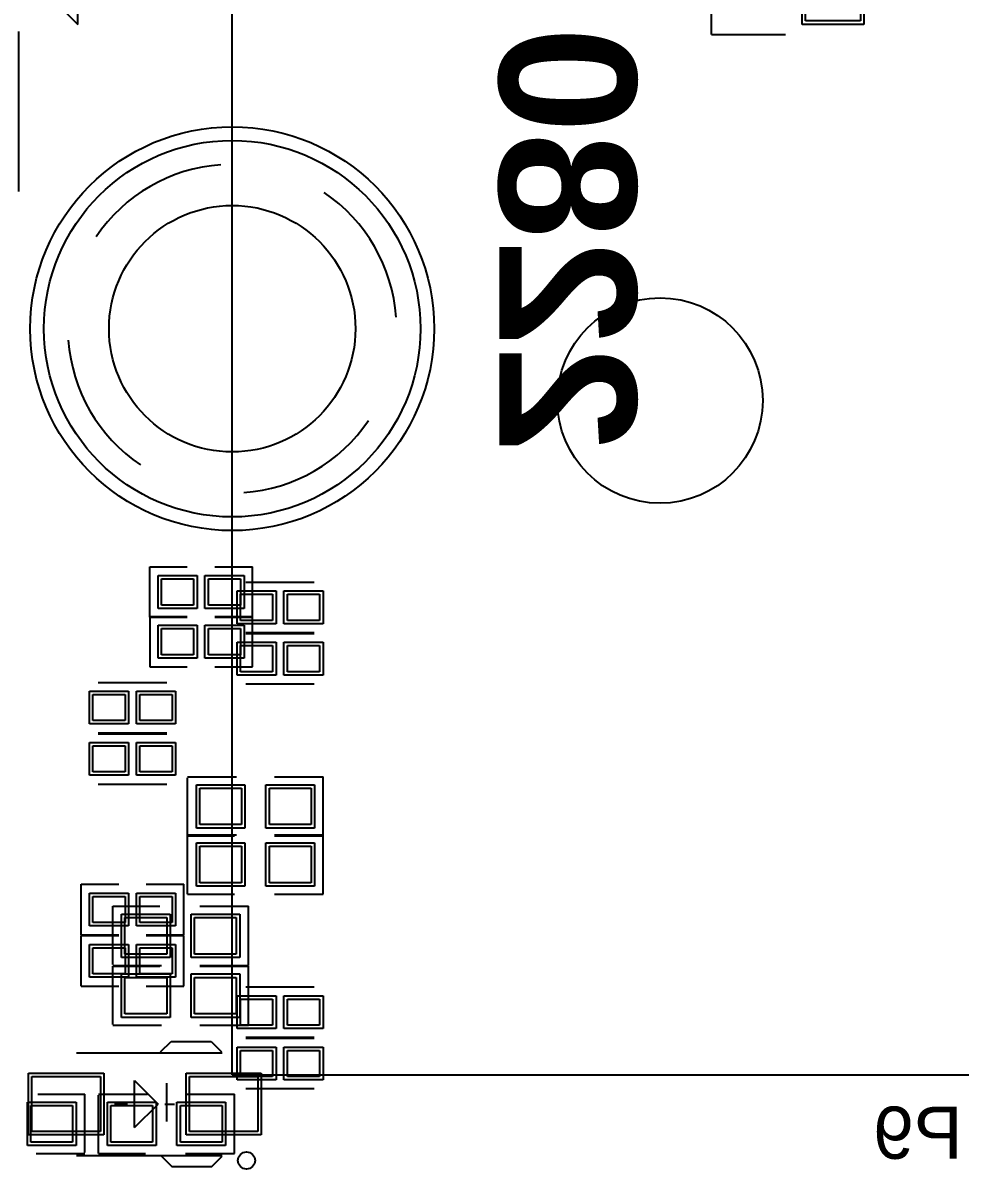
# Model space of a CAD drawing. Header units: inches. Extents: x -5 to 125, y -8 to 83.
# Drawn here: x 11.27 to 24.96, y 38.3 to 55.05 of the extents above; entities that cross this region are included whole.
import ezdxf

# ---------------------------------------------------------------- set-up
doc = ezdxf.new("R2010")
doc.units = ezdxf.units.IN
for name, color, linetype in [('Bottom Overlay', 54, 'Continuous'), ('Bottom Paste', 16, 'Continuous'), ('Bottom Solder', 6, 'Continuous'), ('Top Overlay', 2, 'Continuous'), ('Top Paste', 8, 'Continuous'), ('Top Solder', 216, 'Continuous')]:
    doc.layers.add(name, color=color, linetype=linetype)
doc.styles.add('Arial', font='', dxfattribs={"height": 0.2})
doc.styles.add('Arial_Bold', font='', dxfattribs={"height": 0.2})
doc.styles.get('Arial').set_extended_font_data('Arial')
doc.styles.get('Arial_Bold').set_extended_font_data('Arial', bold=True)

# ---------------------------------------------------------------- blocks, each defined once
blk = doc.blocks.new('SOD_323_40')
at = {"layer": 'Top Overlay'}
for p, q in [((0.229, 0.762), (0.381, 0.914)), ((0.381, 0.914), (0.965, 0.914)), ((0.965, 0.914), (1.118, 0.762)), ((-1, 0.75), (1.13, 0.75)), ((-0.152, 0.343), (0.191, 0)), ((-0.152, -0.343), (-0.152, 0.343)), ((0.318, -0.254), (0.318, 0.305)), ((-0.445, 0), (-0.254, 0)), ((-0.152, -0.343), (0.191, 0)), ((0.292, 0), (0.432, 0)), ((-1, -0.75), (1.13, -0.75)), ((0.241, -0.762), (0.394, -0.914)), ((0.978, -0.914), (1.13, -0.762)), ((0.394, -0.914), (0.978, -0.914))]:
    blk.add_line(p, q, dxfattribs=at)
blk.add_circle((1.484, -0.825), 0.125, dxfattribs=at)
at = {"layer": 'Top Paste'}
for p, q in [((-1.65, -0.4), (-1.65, 0.4)), ((-1.65, 0.4), (-0.65, 0.4)), ((-0.65, 0.4), (-0.65, -0.4)), ((0.65, -0.4), (0.65, 0.4)), ((0.65, 0.4), (1.65, 0.4)), ((1.65, 0.4), (1.65, -0.4)), ((-0.65, -0.4), (-1.65, -0.4)), ((1.65, -0.4), (0.65, -0.4))]:
    blk.add_line(p, q, dxfattribs=at)
at = {"layer": 'Top Solder'}
for p, q in [((-1.7, -0.45), (-1.7, 0.45)), ((-1.7, 0.45), (-0.6, 0.45)), ((-0.6, 0.45), (-0.6, -0.45)), ((0.6, -0.45), (0.6, 0.45)), ((0.6, 0.45), (1.7, 0.45)), ((1.7, 0.45), (1.7, -0.45)), ((-0.6, -0.45), (-1.7, -0.45)), ((1.7, -0.45), (0.6, -0.45))]:
    blk.add_line(p, q, dxfattribs=at)
blk = doc.blocks.new('M____P____________71')
at = {"layer": 'Top Solder'}
blk.add_circle((0, 0), 1.5, dxfattribs=at)
blk = doc.blocks.new('0201R_B_148')
at = {"layer": 'Bottom Overlay'}
for p, q in [((-0.75, 0.368), (-0.75, -0.368)), ((-0.2, 0.368), (-0.75, 0.368)), ((0.75, 0.368), (0.2, 0.368)), ((0.75, 0.368), (0.75, -0.368)), ((-0.2, -0.368), (-0.75, -0.368)), ((0.75, -0.368), (0.2, -0.368))]:
    blk.add_line(p, q, dxfattribs=at)
at = {"layer": 'Bottom Paste'}
for p, q in [((-0.578, -0.191), (-0.578, 0.191)), ((-0.578, 0.191), (-0.108, 0.191)), ((-0.108, 0.191), (-0.108, -0.191)), ((0.108, -0.191), (0.108, 0.191)), ((0.108, 0.191), (0.578, 0.191)), ((0.578, 0.191), (0.578, -0.191)), ((-0.108, -0.191), (-0.578, -0.191)), ((0.578, -0.191), (0.108, -0.191))]:
    blk.add_line(p, q, dxfattribs=at)
at = {"layer": 'Bottom Solder'}
for p, q in [((-0.628, -0.24), (-0.628, 0.24)), ((-0.628, 0.24), (-0.058, 0.24)), ((-0.058, 0.24), (-0.058, -0.24)), ((0.058, -0.24), (0.058, 0.24)), ((0.058, 0.24), (0.628, 0.24)), ((0.628, 0.24), (0.628, -0.24)), ((-0.058, -0.24), (-0.628, -0.24)), ((0.628, -0.24), (0.058, -0.24))]:
    blk.add_line(p, q, dxfattribs=at)
blk = doc.blocks.new('0201R_B_149')
at = {"layer": 'Bottom Overlay'}
for p, q in [((-0.75, 0.368), (-0.75, -0.368)), ((-0.2, 0.368), (-0.75, 0.368)), ((0.75, 0.368), (0.2, 0.368)), ((0.75, 0.368), (0.75, -0.368)), ((-0.2, -0.368), (-0.75, -0.368)), ((0.75, -0.368), (0.2, -0.368))]:
    blk.add_line(p, q, dxfattribs=at)
at = {"layer": 'Bottom Paste'}
for p, q in [((-0.578, -0.191), (-0.578, 0.191)), ((-0.578, 0.191), (-0.108, 0.191)), ((-0.108, 0.191), (-0.108, -0.191)), ((0.108, -0.191), (0.108, 0.191)), ((0.108, 0.191), (0.578, 0.191)), ((0.578, 0.191), (0.578, -0.191)), ((-0.108, -0.191), (-0.578, -0.191)), ((0.578, -0.191), (0.108, -0.191))]:
    blk.add_line(p, q, dxfattribs=at)
at = {"layer": 'Bottom Solder'}
for p, q in [((-0.628, -0.24), (-0.628, 0.24)), ((-0.628, 0.24), (-0.058, 0.24)), ((-0.058, 0.24), (-0.058, -0.24)), ((0.058, -0.24), (0.058, 0.24)), ((0.058, 0.24), (0.628, 0.24)), ((0.628, 0.24), (0.628, -0.24)), ((-0.058, -0.24), (-0.628, -0.24)), ((0.628, -0.24), (0.058, -0.24))]:
    blk.add_line(p, q, dxfattribs=at)
blk = doc.blocks.new('0201R_150')
at = {"layer": 'Top Overlay'}
for p, q in [((-0.2, 0.368), (-0.75, 0.368)), ((-0.75, 0.368), (-0.75, -0.368)), ((0.75, 0.368), (0.2, 0.368)), ((0.75, 0.368), (0.75, -0.368)), ((-0.2, -0.368), (-0.75, -0.368)), ((0.75, -0.368), (0.2, -0.368))]:
    blk.add_line(p, q, dxfattribs=at)
at = {"layer": 'Top Paste'}
for p, q in [((-0.578, -0.191), (-0.578, 0.191)), ((-0.578, 0.191), (-0.108, 0.191)), ((-0.108, 0.191), (-0.108, -0.191)), ((0.108, -0.191), (0.108, 0.191)), ((0.108, 0.191), (0.578, 0.191)), ((0.578, 0.191), (0.578, -0.191)), ((-0.108, -0.191), (-0.578, -0.191)), ((0.578, -0.191), (0.108, -0.191))]:
    blk.add_line(p, q, dxfattribs=at)
at = {"layer": 'Top Solder'}
for p, q in [((-0.628, -0.24), (-0.628, 0.24)), ((-0.628, 0.24), (-0.058, 0.24)), ((-0.058, 0.24), (-0.058, -0.24)), ((0.058, -0.24), (0.058, 0.24)), ((0.058, 0.24), (0.628, 0.24)), ((0.628, 0.24), (0.628, -0.24)), ((-0.058, -0.24), (-0.628, -0.24)), ((0.628, -0.24), (0.058, -0.24))]:
    blk.add_line(p, q, dxfattribs=at)
blk = doc.blocks.new('0201R_151')
at = {"layer": 'Top Overlay'}
for p, q in [((-0.2, 0.368), (-0.75, 0.368)), ((-0.75, 0.368), (-0.75, -0.368)), ((0.75, 0.368), (0.2, 0.368)), ((0.75, -0.368), (0.75, 0.368)), ((-0.2, -0.368), (-0.75, -0.368)), ((0.75, -0.368), (0.2, -0.368))]:
    blk.add_line(p, q, dxfattribs=at)
at = {"layer": 'Top Paste'}
for p, q in [((-0.578, -0.191), (-0.578, 0.191)), ((-0.578, 0.191), (-0.108, 0.191)), ((-0.108, 0.191), (-0.108, -0.191)), ((0.108, -0.191), (0.108, 0.191)), ((0.108, 0.191), (0.578, 0.191)), ((0.578, 0.191), (0.578, -0.191)), ((-0.108, -0.191), (-0.578, -0.191)), ((0.578, -0.191), (0.108, -0.191))]:
    blk.add_line(p, q, dxfattribs=at)
at = {"layer": 'Top Solder'}
for p, q in [((-0.628, -0.24), (-0.628, 0.24)), ((-0.628, 0.24), (-0.058, 0.24)), ((-0.058, 0.24), (-0.058, -0.24)), ((0.058, -0.24), (0.058, 0.24)), ((0.058, 0.24), (0.628, 0.24)), ((0.628, 0.24), (0.628, -0.24)), ((-0.058, -0.24), (-0.628, -0.24)), ((0.628, -0.24), (0.058, -0.24))]:
    blk.add_line(p, q, dxfattribs=at)
blk = doc.blocks.new('0402R_B_152')
at = {"layer": 'Bottom Overlay'}
for p, q in [((-0.279, 0.432), (-0.991, 0.432)), ((-0.991, 0.432), (-0.991, -0.432)), ((0.991, 0.432), (0.305, 0.432)), ((0.991, 0.432), (0.991, -0.419)), ((-0.279, -0.432), (-0.991, -0.432)), ((0.991, -0.432), (0.279, -0.432))]:
    blk.add_line(p, q, dxfattribs=at)
at = {"layer": 'Bottom Paste'}
for p, q in [((-0.813, -0.267), (-0.813, 0.267)), ((-0.813, 0.267), (-0.203, 0.267)), ((-0.203, 0.267), (-0.203, -0.267)), ((0.203, -0.267), (0.203, 0.267)), ((0.203, 0.267), (0.813, 0.267)), ((0.813, 0.267), (0.813, -0.267)), ((-0.203, -0.267), (-0.813, -0.267)), ((0.813, -0.267), (0.203, -0.267))]:
    blk.add_line(p, q, dxfattribs=at)
at = {"layer": 'Bottom Solder'}
for p, q in [((-0.863, -0.317), (-0.863, 0.317)), ((-0.863, 0.317), (-0.153, 0.317)), ((-0.153, 0.317), (-0.153, -0.317)), ((0.153, -0.317), (0.153, 0.317)), ((0.153, 0.317), (0.863, 0.317)), ((0.863, 0.317), (0.863, -0.317)), ((-0.153, -0.317), (-0.863, -0.317)), ((0.863, -0.317), (0.153, -0.317))]:
    blk.add_line(p, q, dxfattribs=at)
blk = doc.blocks.new('0402R_B_153')
at = {"layer": 'Bottom Overlay'}
for p, q in [((-0.991, 0.432), (-0.991, -0.432)), ((-0.279, 0.432), (-0.991, 0.432)), ((0.991, 0.432), (0.305, 0.432)), ((0.991, 0.432), (0.991, -0.419)), ((-0.279, -0.432), (-0.991, -0.432)), ((0.991, -0.432), (0.279, -0.432))]:
    blk.add_line(p, q, dxfattribs=at)
at = {"layer": 'Bottom Paste'}
for p, q in [((-0.813, -0.267), (-0.813, 0.267)), ((-0.813, 0.267), (-0.203, 0.267)), ((-0.203, 0.267), (-0.203, -0.267)), ((0.203, -0.267), (0.203, 0.267)), ((0.203, 0.267), (0.813, 0.267)), ((0.813, 0.267), (0.813, -0.267)), ((-0.203, -0.267), (-0.813, -0.267)), ((0.813, -0.267), (0.203, -0.267))]:
    blk.add_line(p, q, dxfattribs=at)
at = {"layer": 'Bottom Solder'}
for p, q in [((-0.863, -0.317), (-0.863, 0.317)), ((-0.863, 0.317), (-0.153, 0.317)), ((-0.153, 0.317), (-0.153, -0.317)), ((0.153, -0.317), (0.153, 0.317)), ((0.153, 0.317), (0.863, 0.317)), ((0.863, 0.317), (0.863, -0.317)), ((-0.153, -0.317), (-0.863, -0.317)), ((0.863, -0.317), (0.153, -0.317))]:
    blk.add_line(p, q, dxfattribs=at)
blk = doc.blocks.new('0402R_154')
at = {"layer": 'Top Overlay'}
for p, q in [((-0.279, 0.432), (-0.991, 0.432)), ((-0.991, 0.432), (-0.991, -0.432)), ((0.991, 0.432), (0.279, 0.432)), ((0.991, 0.419), (0.991, -0.432)), ((-0.279, -0.432), (-0.991, -0.432)), ((0.991, -0.432), (0.305, -0.432))]:
    blk.add_line(p, q, dxfattribs=at)
at = {"layer": 'Top Paste'}
for p, q in [((-0.813, -0.267), (-0.813, 0.267)), ((-0.813, 0.267), (-0.203, 0.267)), ((-0.203, 0.267), (-0.203, -0.267)), ((0.203, -0.267), (0.203, 0.267)), ((0.203, 0.267), (0.813, 0.267)), ((0.813, 0.267), (0.813, -0.267)), ((-0.203, -0.267), (-0.813, -0.267)), ((0.813, -0.267), (0.203, -0.267))]:
    blk.add_line(p, q, dxfattribs=at)
at = {"layer": 'Top Solder'}
for p, q in [((-0.863, -0.317), (-0.863, 0.317)), ((-0.863, 0.317), (-0.153, 0.317)), ((-0.153, 0.317), (-0.153, -0.317)), ((0.153, -0.317), (0.153, 0.317)), ((0.153, 0.317), (0.863, 0.317)), ((0.863, 0.317), (0.863, -0.317)), ((-0.153, -0.317), (-0.863, -0.317)), ((0.863, -0.317), (0.153, -0.317))]:
    blk.add_line(p, q, dxfattribs=at)
blk = doc.blocks.new('0402R_B_157')
at = {"layer": 'Bottom Overlay'}
for p, q in [((-0.991, 0.432), (-0.991, -0.432)), ((-0.279, 0.432), (-0.991, 0.432)), ((0.991, 0.432), (0.305, 0.432)), ((0.991, 0.432), (0.991, -0.419)), ((-0.279, -0.432), (-0.991, -0.432)), ((0.991, -0.432), (0.279, -0.432))]:
    blk.add_line(p, q, dxfattribs=at)
at = {"layer": 'Bottom Paste'}
for p, q in [((-0.813, -0.267), (-0.813, 0.267)), ((-0.813, 0.267), (-0.203, 0.267)), ((-0.203, 0.267), (-0.203, -0.267)), ((0.203, -0.267), (0.203, 0.267)), ((0.203, 0.267), (0.813, 0.267)), ((0.813, 0.267), (0.813, -0.267)), ((-0.203, -0.267), (-0.813, -0.267)), ((0.813, -0.267), (0.203, -0.267))]:
    blk.add_line(p, q, dxfattribs=at)
at = {"layer": 'Bottom Solder'}
for p, q in [((-0.863, -0.317), (-0.863, 0.317)), ((-0.863, 0.317), (-0.153, 0.317)), ((-0.153, 0.317), (-0.153, -0.317)), ((0.153, -0.317), (0.153, 0.317)), ((0.153, 0.317), (0.863, 0.317)), ((0.863, 0.317), (0.863, -0.317)), ((-0.153, -0.317), (-0.863, -0.317)), ((0.863, -0.317), (0.153, -0.317))]:
    blk.add_line(p, q, dxfattribs=at)
blk = doc.blocks.new('0402R_B_159')
at = {"layer": 'Bottom Overlay'}
for p, q in [((-0.991, -0.432), (-0.991, 0.432)), ((-0.991, 0.432), (-0.279, 0.432)), ((0.305, 0.432), (0.991, 0.432)), ((0.991, -0.419), (0.991, 0.432)), ((-0.991, -0.432), (-0.279, -0.432)), ((0.279, -0.432), (0.991, -0.432))]:
    blk.add_line(p, q, dxfattribs=at)
at = {"layer": 'Bottom Paste'}
for p, q in [((-0.813, -0.267), (-0.813, 0.267)), ((-0.813, 0.267), (-0.203, 0.267)), ((-0.203, 0.267), (-0.203, -0.267)), ((0.203, -0.267), (0.203, 0.267)), ((0.203, 0.267), (0.813, 0.267)), ((0.813, 0.267), (0.813, -0.267)), ((-0.203, -0.267), (-0.813, -0.267)), ((0.813, -0.267), (0.203, -0.267))]:
    blk.add_line(p, q, dxfattribs=at)
at = {"layer": 'Bottom Solder'}
for p, q in [((-0.863, -0.317), (-0.863, 0.317)), ((-0.863, 0.317), (-0.153, 0.317)), ((-0.153, 0.317), (-0.153, -0.317)), ((0.153, -0.317), (0.153, 0.317)), ((0.153, 0.317), (0.863, 0.317)), ((0.863, 0.317), (0.863, -0.317)), ((-0.153, -0.317), (-0.863, -0.317)), ((0.863, -0.317), (0.153, -0.317))]:
    blk.add_line(p, q, dxfattribs=at)
blk = doc.blocks.new('0402R_160')
at = {"layer": 'Top Overlay'}
for p, q in [((-0.279, 0.432), (-0.991, 0.432)), ((-0.991, 0.432), (-0.991, -0.432)), ((0.991, 0.432), (0.279, 0.432)), ((0.991, 0.419), (0.991, -0.432)), ((-0.279, -0.432), (-0.991, -0.432)), ((0.991, -0.432), (0.305, -0.432))]:
    blk.add_line(p, q, dxfattribs=at)
at = {"layer": 'Top Paste'}
for p, q in [((-0.813, -0.267), (-0.813, 0.267)), ((-0.813, 0.267), (-0.203, 0.267)), ((-0.203, 0.267), (-0.203, -0.267)), ((0.203, -0.267), (0.203, 0.267)), ((0.203, 0.267), (0.813, 0.267)), ((0.813, 0.267), (0.813, -0.267)), ((-0.203, -0.267), (-0.813, -0.267)), ((0.813, -0.267), (0.203, -0.267))]:
    blk.add_line(p, q, dxfattribs=at)
at = {"layer": 'Top Solder'}
for p, q in [((-0.863, -0.317), (-0.863, 0.317)), ((-0.863, 0.317), (-0.153, 0.317)), ((-0.153, 0.317), (-0.153, -0.317)), ((0.153, -0.317), (0.153, 0.317)), ((0.153, 0.317), (0.863, 0.317)), ((0.863, 0.317), (0.863, -0.317)), ((-0.153, -0.317), (-0.863, -0.317)), ((0.863, -0.317), (0.153, -0.317))]:
    blk.add_line(p, q, dxfattribs=at)
blk = doc.blocks.new('SOT_323_B_260')
at = {"layer": 'Bottom Overlay'}
for p, q in [((-1.1, 0.675), (-1.1, 0)), ((-1.1, 0.675), (-0.57, 0.675)), ((0.557, 0.675), (1.1, 0.675)), ((1.1, 0.675), (1.1, 0)), ((-1.1, 0), (-1.1, -0.406)), ((1.1, 0), (1.1, -0.406)), ((-0.114, -0.671), (0.114, -0.671))]:
    blk.add_line(p, q, dxfattribs=at)
at = {"layer": 'Bottom Paste'}
for p, q in [((-0.25, 0.7), (-0.25, 1.5)), ((-0.25, 1.5), (0.25, 1.5)), ((0.25, 1.5), (0.25, 0.7)), ((0.25, 0.7), (-0.25, 0.7)), ((-0.9, -1.5), (-0.9, -0.7)), ((-0.9, -0.7), (-0.4, -0.7)), ((-0.4, -0.7), (-0.4, -1.5)), ((0.4, -1.5), (0.4, -0.7)), ((0.4, -0.7), (0.9, -0.7)), ((0.9, -0.7), (0.9, -1.5)), ((-0.4, -1.5), (-0.9, -1.5)), ((0.9, -1.5), (0.4, -1.5))]:
    blk.add_line(p, q, dxfattribs=at)
at = {"layer": 'Bottom Solder'}
for p, q in [((-0.3, 0.65), (-0.3, 1.55)), ((-0.3, 1.55), (0.3, 1.55)), ((0.3, 1.55), (0.3, 0.65)), ((0.3, 0.65), (-0.3, 0.65)), ((-0.95, -1.55), (-0.95, -0.65)), ((-0.95, -0.65), (-0.35, -0.65)), ((-0.35, -0.65), (-0.35, -1.55)), ((0.35, -1.55), (0.35, -0.65)), ((0.35, -0.65), (0.95, -0.65)), ((0.95, -0.65), (0.95, -1.55)), ((-0.35, -1.55), (-0.95, -1.55)), ((0.95, -1.55), (0.35, -1.55))]:
    blk.add_line(p, q, dxfattribs=at)
blk = doc.blocks.new('HOLE3_6_5_6_B_270')
at = {"layer": 'Bottom Paste'}
for start, end in [(94, 146), (4, 56), (184, 236), (274, 326)]:
    blk.add_arc((0, 0), 2.4, start, end, dxfattribs=at)
at = {"layer": 'Bottom Solder'}
for radius in [2.95, 1.8]:
    blk.add_circle((0, 0), radius, dxfattribs=at)
at = {"layer": 'Top Solder'}
for radius in [2.95, 1.8]:
    blk.add_circle((0, 0), radius, dxfattribs=at)
blk = doc.blocks.new('M_2_M_K___B_271')
at = {"layer": 'Bottom Overlay'}
for q in [(10.9, 79.75), (-10.9, 3.75)]:
    blk.add_line((-10.9, 79.75), q, dxfattribs=at)
blk.add_circle((0, 79.75), 2.75, dxfattribs=at)
at = {"layer": 'Bottom Overlay', "style": 'Arial_Bold', "text_generation_flag": 2}
blk.add_text('2280', height=2, rotation=180, dxfattribs=at).set_placement((-1.8, 75.85))
blk = doc.blocks.new('HDMI_276')
at = {"layer": 'Bottom Solder'}
for p, q in [((-7.639, 4.28), (-7.639, 2.579)), ((-6.839, 2.579), (-6.839, 4.28)), ((6.839, 4.28), (6.839, 2.579)), ((7.639, 2.579), (7.639, 4.28)), ((-8.289, 4.18), (-8.289, 2.68)), ((-6.189, 2.68), (-6.189, 4.18)), ((6.189, 4.18), (6.189, 2.68)), ((8.289, 2.68), (8.289, 4.18)), ((-8.289, -1.789), (-8.289, -3.289)), ((-7.639, -1.689), (-7.639, -3.39)), ((-6.839, -3.39), (-6.839, -1.689)), ((-6.189, -3.289), (-6.189, -1.789)), ((6.189, -1.789), (6.189, -3.289)), ((6.839, -1.689), (6.839, -3.39)), ((7.639, -3.39), (7.639, -1.689)), ((8.289, -3.289), (8.289, -1.789))]:
    blk.add_line(p, q, dxfattribs=at)
for centre, radius, start, end in [((-7.239, 4.18), 1.05, 0, 180), ((7.239, 4.18), 1.05, 0, 180), ((-7.239, 4.28), 0.4, 0, 180), ((7.239, 4.28), 0.4, 0, 180), ((-7.239, 2.68), 1.05, 180, 0), ((7.239, 2.68), 1.05, 180, 0), ((-7.239, 2.579), 0.4, 180, 0), ((7.239, 2.579), 0.4, 180, 0), ((-7.239, -1.789), 1.05, 0, 180), ((7.239, -1.789), 1.05, 0, 180), ((-7.239, -1.689), 0.4, 0, 180), ((7.239, -1.689), 0.4, 0, 180), ((-7.239, -3.289), 1.05, 180, 0), ((7.239, -3.289), 1.05, 180, 0), ((-7.239, -3.39), 0.4, 180, 0), ((7.239, -3.39), 0.4, 180, 0)]:
    blk.add_arc(centre, radius, start, end, dxfattribs=at)
at = {"layer": 'Top Overlay'}
for p, q in [((-7.341, 7.645), (-7.341, 5.588)), ((-7.341, 7.645), (7.468, 7.645)), ((7.468, 7.645), (7.468, 5.639)), ((-7.341, 1.219), (-7.341, -0.356)), ((7.468, 1.321), (7.468, -0.483)), ((7.468, -1.911), (6.75, -2.628)), ((-7.341, -2.038), (-6.75, -2.628)), ((-7.391, -4.597), (-5.055, -4.597)), ((5.016, -4.597), (7.468, -4.597)), ((-4.572, -5.08), (-4.953, -5.461)), ((-4.572, -5.08), (-4.191, -5.461)), ((-4.953, -5.461), (-4.191, -5.461))]:
    blk.add_line(p, q, dxfattribs=at)
at = {"layer": 'Top Paste'}
for p, q in [((-4.65, -4.728), (-4.65, -2.128)), ((-4.65, -2.128), (-4.35, -2.128)), ((-4.35, -2.128), (-4.35, -4.728)), ((-4.15, -4.728), (-4.15, -2.128)), ((-4.15, -2.128), (-3.85, -2.128)), ((-3.85, -2.128), (-3.85, -4.728)), ((-3.65, -4.73), (-3.65, -2.13)), ((-3.65, -2.13), (-3.35, -2.13)), ((-3.35, -2.13), (-3.35, -4.73)), ((-3.15, -4.728), (-3.15, -2.128)), ((-3.15, -2.128), (-2.85, -2.128)), ((-2.85, -2.128), (-2.85, -4.728)), ((-2.65, -4.728), (-2.65, -2.128)), ((-2.65, -2.128), (-2.35, -2.128)), ((-2.35, -2.128), (-2.35, -4.728)), ((-2.15, -4.728), (-2.15, -2.128)), ((-2.15, -2.128), (-1.85, -2.128)), ((-1.85, -2.128), (-1.85, -4.728)), ((-1.65, -4.728), (-1.65, -2.128)), ((-1.65, -2.128), (-1.35, -2.128)), ((-1.35, -2.128), (-1.35, -4.728)), ((-1.15, -4.728), (-1.15, -2.128)), ((-1.15, -2.128), (-0.85, -2.128)), ((-0.85, -2.128), (-0.85, -4.728)), ((-0.65, -4.728), (-0.65, -2.128)), ((-0.65, -2.128), (-0.35, -2.128)), ((-0.35, -2.128), (-0.35, -4.728)), ((-0.15, -4.728), (-0.15, -2.128)), ((-0.15, -2.128), (0.15, -2.128)), ((0.15, -2.128), (0.15, -4.728)), ((0.35, -4.728), (0.35, -2.128)), ((0.35, -2.128), (0.65, -2.128)), ((0.65, -2.128), (0.65, -4.728)), ((0.85, -4.73), (0.85, -2.13)), ((0.85, -2.13), (1.15, -2.13)), ((1.15, -2.13), (1.15, -4.73)), ((1.35, -4.728), (1.35, -2.128)), ((1.35, -2.128), (1.65, -2.128)), ((1.65, -2.128), (1.65, -4.728)), ((1.85, -4.728), (1.85, -2.128)), ((1.85, -2.128), (2.15, -2.128)), ((2.15, -2.128), (2.15, -4.728)), ((2.35, -4.728), (2.35, -2.128)), ((2.35, -2.128), (2.65, -2.128)), ((2.65, -2.128), (2.65, -4.728)), ((2.85, -4.728), (2.85, -2.128)), ((2.85, -2.128), (3.15, -2.128)), ((3.15, -2.128), (3.15, -4.728)), ((3.35, -4.728), (3.35, -2.128)), ((3.35, -2.128), (3.65, -2.128)), ((3.65, -2.128), (3.65, -4.728)), ((3.85, -4.728), (3.85, -2.128)), ((3.85, -2.128), (4.15, -2.128)), ((4.15, -2.128), (4.15, -4.728)), ((4.35, -4.728), (4.35, -2.128)), ((4.35, -2.128), (4.65, -2.128)), ((4.65, -2.128), (4.65, -4.728)), ((-4.35, -4.728), (-4.65, -4.728)), ((-3.85, -4.728), (-4.15, -4.728)), ((-3.35, -4.73), (-3.65, -4.73)), ((-2.85, -4.728), (-3.15, -4.728)), ((-2.35, -4.728), (-2.65, -4.728)), ((-1.85, -4.728), (-2.15, -4.728)), ((-1.35, -4.728), (-1.65, -4.728)), ((-0.85, -4.728), (-1.15, -4.728)), ((-0.35, -4.728), (-0.65, -4.728)), ((0.15, -4.728), (-0.15, -4.728)), ((0.65, -4.728), (0.35, -4.728)), ((1.15, -4.73), (0.85, -4.73)), ((1.65, -4.728), (1.35, -4.728)), ((2.15, -4.728), (1.85, -4.728)), ((2.65, -4.728), (2.35, -4.728)), ((3.15, -4.728), (2.85, -4.728)), ((3.65, -4.728), (3.35, -4.728)), ((4.15, -4.728), (3.85, -4.728)), ((4.65, -4.728), (4.35, -4.728))]:
    blk.add_line(p, q, dxfattribs=at)
at = {"layer": 'Top Solder'}
for p, q in [((-7.639, 4.28), (-7.639, 2.579)), ((-6.839, 2.579), (-6.839, 4.28)), ((6.839, 4.28), (6.839, 2.579)), ((7.639, 2.579), (7.639, 4.28)), ((-8.289, 4.18), (-8.289, 2.68)), ((-6.189, 2.68), (-6.189, 4.18)), ((6.189, 4.18), (6.189, 2.68)), ((8.289, 2.68), (8.289, 4.18)), ((-8.289, -1.789), (-8.289, -3.289)), ((-7.639, -1.689), (-7.639, -3.39)), ((-6.839, -3.39), (-6.839, -1.689)), ((-6.189, -3.289), (-6.189, -1.789)), ((6.189, -1.789), (6.189, -3.289)), ((6.839, -1.689), (6.839, -3.39)), ((7.639, -3.39), (7.639, -1.689)), ((8.289, -3.289), (8.289, -1.789)), ((-4.7, -4.778), (-4.7, -2.078)), ((-4.7, -2.078), (-4.3, -2.078)), ((-4.3, -2.078), (-4.3, -4.778)), ((-4.2, -4.778), (-4.2, -2.078)), ((-4.2, -2.078), (-3.8, -2.078)), ((-3.8, -2.078), (-3.8, -4.778)), ((-3.7, -4.78), (-3.7, -2.08)), ((-3.7, -2.08), (-3.3, -2.08)), ((-3.3, -2.08), (-3.3, -4.78)), ((-3.2, -4.778), (-3.2, -2.078)), ((-3.2, -2.078), (-2.8, -2.078)), ((-2.8, -2.078), (-2.8, -4.778)), ((-2.7, -4.778), (-2.7, -2.078)), ((-2.7, -2.078), (-2.3, -2.078)), ((-2.3, -2.078), (-2.3, -4.778)), ((-2.2, -4.778), (-2.2, -2.078)), ((-2.2, -2.078), (-1.8, -2.078)), ((-1.8, -2.078), (-1.8, -4.778)), ((-1.7, -4.778), (-1.7, -2.078)), ((-1.7, -2.078), (-1.3, -2.078)), ((-1.3, -2.078), (-1.3, -4.778)), ((-1.2, -4.778), (-1.2, -2.078)), ((-1.2, -2.078), (-0.8, -2.078)), ((-0.8, -2.078), (-0.8, -4.778)), ((-0.7, -4.778), (-0.7, -2.078)), ((-0.7, -2.078), (-0.3, -2.078)), ((-0.3, -2.078), (-0.3, -4.778)), ((-0.2, -4.778), (-0.2, -2.078)), ((-0.2, -2.078), (0.2, -2.078)), ((0.2, -2.078), (0.2, -4.778)), ((0.3, -4.778), (0.3, -2.078)), ((0.3, -2.078), (0.7, -2.078)), ((0.7, -2.078), (0.7, -4.778)), ((0.8, -4.78), (0.8, -2.08)), ((0.8, -2.08), (1.2, -2.08)), ((1.2, -2.08), (1.2, -4.78)), ((1.3, -4.778), (1.3, -2.078)), ((1.3, -2.078), (1.7, -2.078)), ((1.7, -2.078), (1.7, -4.778)), ((1.8, -4.778), (1.8, -2.078)), ((1.8, -2.078), (2.2, -2.078)), ((2.2, -2.078), (2.2, -4.778)), ((2.3, -4.778), (2.3, -2.078)), ((2.3, -2.078), (2.7, -2.078)), ((2.7, -2.078), (2.7, -4.778)), ((2.8, -4.778), (2.8, -2.078)), ((2.8, -2.078), (3.2, -2.078)), ((3.2, -2.078), (3.2, -4.778)), ((3.3, -4.778), (3.3, -2.078)), ((3.3, -2.078), (3.7, -2.078)), ((3.7, -2.078), (3.7, -4.778)), ((3.8, -4.778), (3.8, -2.078)), ((3.8, -2.078), (4.2, -2.078)), ((4.2, -2.078), (4.2, -4.778)), ((4.3, -4.778), (4.3, -2.078)), ((4.3, -2.078), (4.7, -2.078)), ((4.7, -2.078), (4.7, -4.778)), ((-4.3, -4.778), (-4.7, -4.778)), ((-3.8, -4.778), (-4.2, -4.778)), ((-3.3, -4.78), (-3.7, -4.78)), ((-2.8, -4.778), (-3.2, -4.778)), ((-2.3, -4.778), (-2.7, -4.778)), ((-1.8, -4.778), (-2.2, -4.778)), ((-1.3, -4.778), (-1.7, -4.778)), ((-0.8, -4.778), (-1.2, -4.778)), ((-0.3, -4.778), (-0.7, -4.778)), ((0.2, -4.778), (-0.2, -4.778)), ((0.7, -4.778), (0.3, -4.778)), ((1.2, -4.78), (0.8, -4.78)), ((1.7, -4.778), (1.3, -4.778)), ((2.2, -4.778), (1.8, -4.778)), ((2.7, -4.778), (2.3, -4.778)), ((3.2, -4.778), (2.8, -4.778)), ((3.7, -4.778), (3.3, -4.778)), ((4.2, -4.778), (3.8, -4.778)), ((4.7, -4.778), (4.3, -4.778))]:
    blk.add_line(p, q, dxfattribs=at)
for centre, radius, start, end in [((-7.239, 4.18), 1.05, 0, 180), ((7.239, 4.18), 1.05, 0, 180), ((-7.239, 4.28), 0.4, 0, 180), ((7.239, 4.28), 0.4, 0, 180), ((-7.239, 2.68), 1.05, 180, 0), ((7.239, 2.68), 1.05, 180, 0), ((-7.239, 2.579), 0.4, 180, 0), ((7.239, 2.579), 0.4, 180, 0), ((-7.239, -1.789), 1.05, 0, 180), ((7.239, -1.789), 1.05, 0, 180), ((-7.239, -1.689), 0.4, 0, 180), ((7.239, -1.689), 0.4, 0, 180), ((-7.239, -3.289), 1.05, 180, 0), ((7.239, -3.289), 1.05, 180, 0), ((-7.239, -3.39), 0.4, 180, 0), ((7.239, -3.39), 0.4, 180, 0)]:
    blk.add_arc(centre, radius, start, end, dxfattribs=at)
blk = doc.blocks.new('0201C_B_388')
at = {"layer": 'Bottom Overlay'}
for p, q in [((0.5, 0.368), (-0.5, 0.368)), ((0.5, -0.368), (-0.5, -0.368))]:
    blk.add_line(p, q, dxfattribs=at)
at = {"layer": 'Bottom Paste'}
for p, q in [((-0.578, -0.191), (-0.578, 0.191)), ((-0.578, 0.191), (-0.108, 0.191)), ((-0.108, 0.191), (-0.108, -0.191)), ((0.108, -0.191), (0.108, 0.191)), ((0.108, 0.191), (0.578, 0.191)), ((0.578, 0.191), (0.578, -0.191)), ((-0.108, -0.191), (-0.578, -0.191)), ((0.578, -0.191), (0.108, -0.191))]:
    blk.add_line(p, q, dxfattribs=at)
at = {"layer": 'Bottom Solder'}
for p, q in [((-0.628, -0.24), (-0.628, 0.24)), ((-0.628, 0.24), (-0.058, 0.24)), ((-0.058, 0.24), (-0.058, -0.24)), ((0.058, -0.24), (0.058, 0.24)), ((0.058, 0.24), (0.628, 0.24)), ((0.628, 0.24), (0.628, -0.24)), ((-0.058, -0.24), (-0.628, -0.24)), ((0.628, -0.24), (0.058, -0.24))]:
    blk.add_line(p, q, dxfattribs=at)
blk = doc.blocks.new('0201C_B_389')
at = {"layer": 'Bottom Overlay'}
for p, q in [((0.5, 0.368), (-0.5, 0.368)), ((0.5, -0.368), (-0.5, -0.368))]:
    blk.add_line(p, q, dxfattribs=at)
at = {"layer": 'Bottom Paste'}
for p, q in [((-0.578, -0.191), (-0.578, 0.191)), ((-0.578, 0.191), (-0.108, 0.191)), ((-0.108, 0.191), (-0.108, -0.191)), ((0.108, -0.191), (0.108, 0.191)), ((0.108, 0.191), (0.578, 0.191)), ((0.578, 0.191), (0.578, -0.191)), ((-0.108, -0.191), (-0.578, -0.191)), ((0.578, -0.191), (0.108, -0.191))]:
    blk.add_line(p, q, dxfattribs=at)
at = {"layer": 'Bottom Solder'}
for p, q in [((-0.628, -0.24), (-0.628, 0.24)), ((-0.628, 0.24), (-0.058, 0.24)), ((-0.058, 0.24), (-0.058, -0.24)), ((0.058, -0.24), (0.058, 0.24)), ((0.058, 0.24), (0.628, 0.24)), ((0.628, 0.24), (0.628, -0.24)), ((-0.058, -0.24), (-0.628, -0.24)), ((0.628, -0.24), (0.058, -0.24))]:
    blk.add_line(p, q, dxfattribs=at)
blk = doc.blocks.new('0201C_B_390')
at = {"layer": 'Bottom Overlay'}
for p, q in [((0.5, 0.368), (-0.5, 0.368)), ((0.5, -0.368), (-0.5, -0.368))]:
    blk.add_line(p, q, dxfattribs=at)
at = {"layer": 'Bottom Paste'}
for p, q in [((-0.578, -0.191), (-0.578, 0.191)), ((-0.578, 0.191), (-0.108, 0.191)), ((-0.108, 0.191), (-0.108, -0.191)), ((0.108, -0.191), (0.108, 0.191)), ((0.108, 0.191), (0.578, 0.191)), ((0.578, 0.191), (0.578, -0.191)), ((-0.108, -0.191), (-0.578, -0.191)), ((0.578, -0.191), (0.108, -0.191))]:
    blk.add_line(p, q, dxfattribs=at)
at = {"layer": 'Bottom Solder'}
for p, q in [((-0.628, -0.24), (-0.628, 0.24)), ((-0.628, 0.24), (-0.058, 0.24)), ((-0.058, 0.24), (-0.058, -0.24)), ((0.058, -0.24), (0.058, 0.24)), ((0.058, 0.24), (0.628, 0.24)), ((0.628, 0.24), (0.628, -0.24)), ((-0.058, -0.24), (-0.628, -0.24)), ((0.628, -0.24), (0.058, -0.24))]:
    blk.add_line(p, q, dxfattribs=at)
blk = doc.blocks.new('0201C_B_391')
at = {"layer": 'Bottom Overlay'}
for p, q in [((0.5, 0.368), (-0.5, 0.368)), ((0.5, -0.368), (-0.5, -0.368))]:
    blk.add_line(p, q, dxfattribs=at)
at = {"layer": 'Bottom Paste'}
for p, q in [((-0.578, -0.191), (-0.578, 0.191)), ((-0.578, 0.191), (-0.108, 0.191)), ((-0.108, 0.191), (-0.108, -0.191)), ((0.108, -0.191), (0.108, 0.191)), ((0.108, 0.191), (0.578, 0.191)), ((0.578, 0.191), (0.578, -0.191)), ((-0.108, -0.191), (-0.578, -0.191)), ((0.578, -0.191), (0.108, -0.191))]:
    blk.add_line(p, q, dxfattribs=at)
at = {"layer": 'Bottom Solder'}
for p, q in [((-0.628, -0.24), (-0.628, 0.24)), ((-0.628, 0.24), (-0.058, 0.24)), ((-0.058, 0.24), (-0.058, -0.24)), ((0.058, -0.24), (0.058, 0.24)), ((0.058, 0.24), (0.628, 0.24)), ((0.628, 0.24), (0.628, -0.24)), ((-0.058, -0.24), (-0.628, -0.24)), ((0.628, -0.24), (0.058, -0.24))]:
    blk.add_line(p, q, dxfattribs=at)
blk = doc.blocks.new('0201C_B_394')
at = {"layer": 'Bottom Overlay'}
for p, q in [((0.5, 0.368), (-0.5, 0.368)), ((0.5, -0.368), (-0.5, -0.368))]:
    blk.add_line(p, q, dxfattribs=at)
at = {"layer": 'Bottom Paste'}
for p, q in [((-0.578, -0.191), (-0.578, 0.191)), ((-0.578, 0.191), (-0.108, 0.191)), ((-0.108, 0.191), (-0.108, -0.191)), ((0.108, -0.191), (0.108, 0.191)), ((0.108, 0.191), (0.578, 0.191)), ((0.578, 0.191), (0.578, -0.191)), ((-0.108, -0.191), (-0.578, -0.191)), ((0.578, -0.191), (0.108, -0.191))]:
    blk.add_line(p, q, dxfattribs=at)
at = {"layer": 'Bottom Solder'}
for p, q in [((-0.628, -0.24), (-0.628, 0.24)), ((-0.628, 0.24), (-0.058, 0.24)), ((-0.058, 0.24), (-0.058, -0.24)), ((0.058, -0.24), (0.058, 0.24)), ((0.058, 0.24), (0.628, 0.24)), ((0.628, 0.24), (0.628, -0.24)), ((-0.058, -0.24), (-0.628, -0.24)), ((0.628, -0.24), (0.058, -0.24))]:
    blk.add_line(p, q, dxfattribs=at)
blk = doc.blocks.new('0201C_B_395')
at = {"layer": 'Bottom Overlay'}
for p, q in [((0.5, 0.368), (-0.5, 0.368)), ((0.5, -0.368), (-0.5, -0.368))]:
    blk.add_line(p, q, dxfattribs=at)
at = {"layer": 'Bottom Paste'}
for p, q in [((-0.578, -0.191), (-0.578, 0.191)), ((-0.578, 0.191), (-0.108, 0.191)), ((-0.108, 0.191), (-0.108, -0.191)), ((0.108, -0.191), (0.108, 0.191)), ((0.108, 0.191), (0.578, 0.191)), ((0.578, 0.191), (0.578, -0.191)), ((-0.108, -0.191), (-0.578, -0.191)), ((0.578, -0.191), (0.108, -0.191))]:
    blk.add_line(p, q, dxfattribs=at)
at = {"layer": 'Bottom Solder'}
for p, q in [((-0.628, -0.24), (-0.628, 0.24)), ((-0.628, 0.24), (-0.058, 0.24)), ((-0.058, 0.24), (-0.058, -0.24)), ((0.058, -0.24), (0.058, 0.24)), ((0.058, 0.24), (0.628, 0.24)), ((0.628, 0.24), (0.628, -0.24)), ((-0.058, -0.24), (-0.628, -0.24)), ((0.628, -0.24), (0.058, -0.24))]:
    blk.add_line(p, q, dxfattribs=at)

msp = doc.modelspace()

# ---------------------------------------------------------------- block references
for name, p, rotation in [('HDMI_276', (6.609, 59.975), 90), ('M_2_M_K___B_271', (94.075, 50.58), 90), ('SOT_323_B_260', (22.001, 55.976), 90), ('HOLE3_6_5_6_B_270', (14.325, 50.58), 180), ('M____P____________71', (20.574, 49.53), 90), ('0201R_150', (13.869, 46.733), 180), ('0201C_B_390', (15.023, 46.509), 180), ('0201R_151', (13.869, 46.008), 180), ('0201C_B_391', (15.023, 45.759), 180), ('0201C_B_394', (12.868, 45.045), 180), ('0201C_B_395', (12.868, 44.295), 180), ('0402R_B_152', (14.664, 43.601), 180), ('0402R_B_153', (14.664, 42.751), 180), ('0201R_B_149', (12.868, 42.094), 180), ('0402R_154', (13.571, 41.71), 180), ('0201R_B_148', (12.868, 41.344), 180), ('0402R_160', (13.571, 40.835), 180), ('0201C_B_389', (15.023, 40.595), 180), ('0201C_B_388', (15.023, 39.845), 180), ('0402R_B_157', (13.365, 38.963), 180)]:
    msp.add_blockref(name, p, dxfattribs=dict(rotation=rotation))
for name, p in [('SOD_323_40', (13.05, 39.252)), ('0402R_B_159', (11.181, 38.963))]:
    msp.add_blockref(name, p)

# ---------------------------------------------------------------- texts
at = {"layer": 'Bottom Overlay', "style": 'Arial', "text_generation_flag": 2}
msp.add_text('P9', height=0.762, dxfattribs=at).set_placement((24.992, 38.452))

doc.saveas('drawing.dxf')
